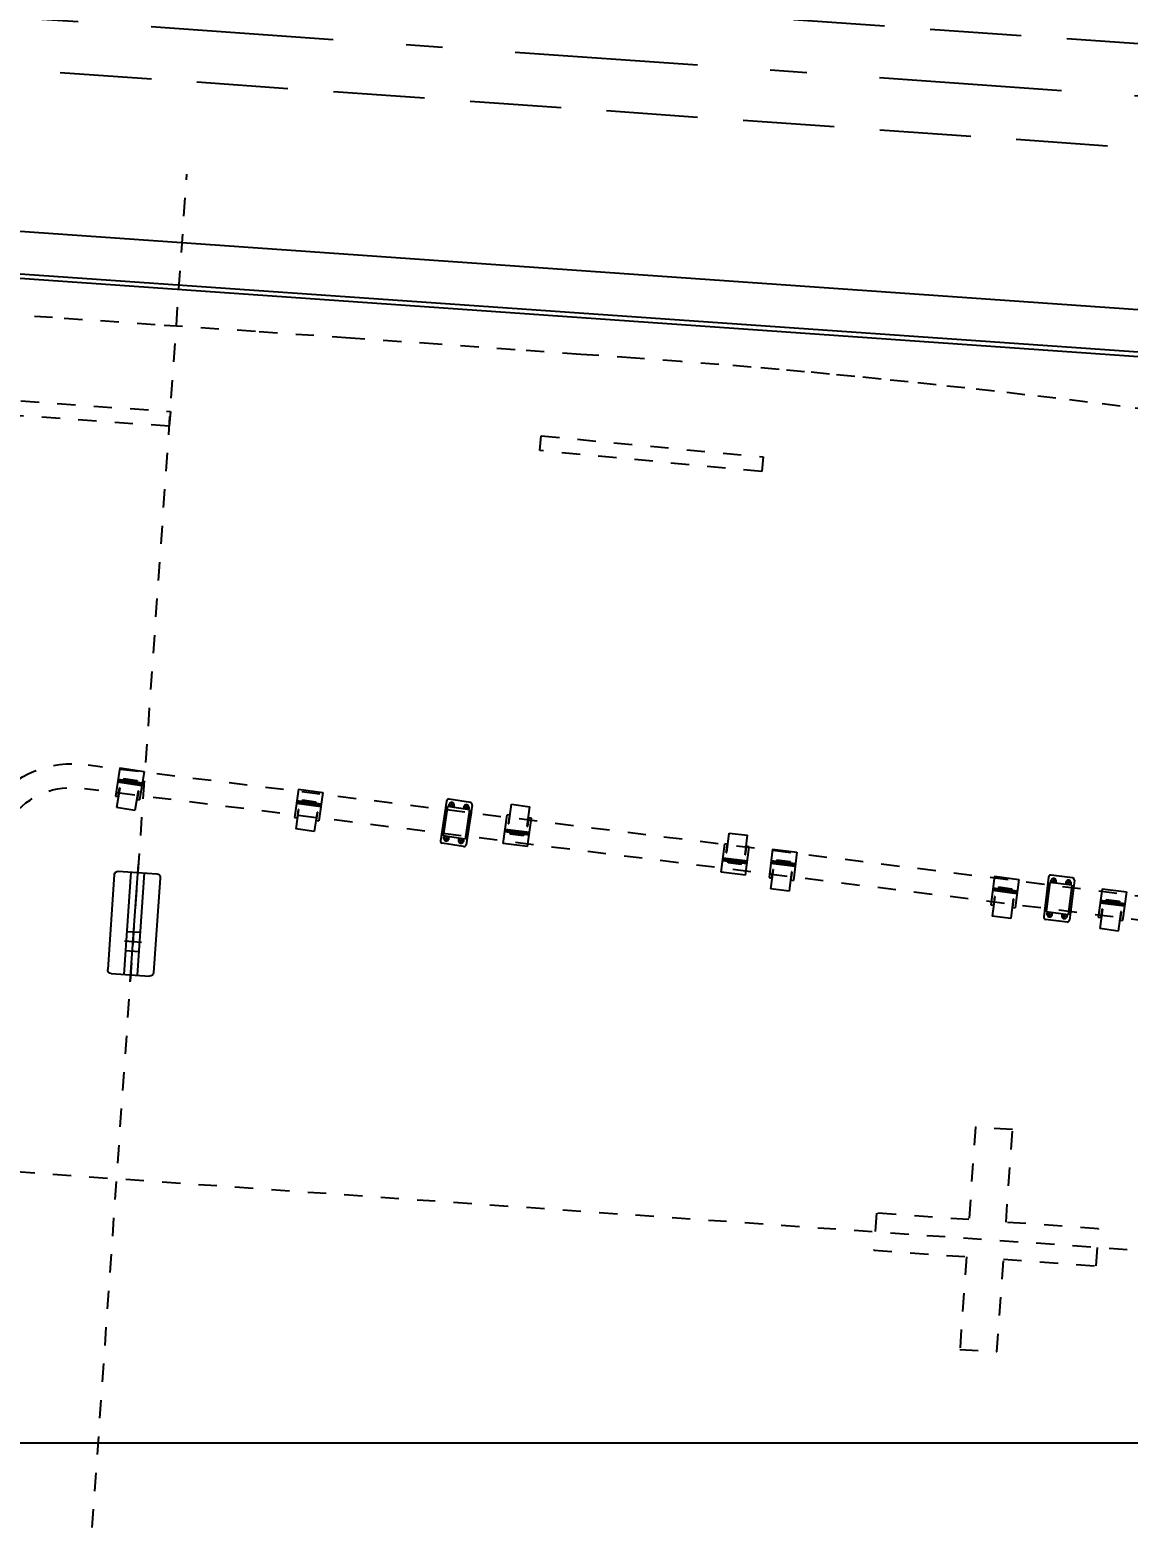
# Model space of a CAD drawing. Header units: millimetres. Extents: x -4 to 3776, y -4 to 4079.
# Drawn here: x 462.97 to 468.99, y 291.69 to 299.84 of the extents above; entities that cross this region are included whole.
import ezdxf
from ezdxf import colors
from ezdxf.entities.mleader import LeaderData, LeaderLine
from ezdxf.math import Vec2, Vec3

# ---------------------------------------------------------------- set-up
doc = ezdxf.new("R2010")
doc.units = ezdxf.units.MM
for name, pattern in [('CEN1', [2, 1, -0.4, 0.2, -0.4]), ('DASHED', [0.75, 0.5, -0.25]), ('PHANTOM', [2.5, 1.25, -0.25, 0.25, -0.25, 0.25, -0.25])]:
    doc.linetypes.add(name, pattern=pattern)
for name, color, linetype in [('03-input', 3, 'Continuous'), ('05-center', 6, 'CEN1'), ('BK_kedu', 255, 'Continuous')]:
    doc.layers.add(name, color=color, linetype=linetype)
doc.styles.get("Standard").update_dxf_attribs({"font": 'arial.ttf'})

# ---------------------------------------------------------------- blocks, each defined once
blk = doc.blocks.new('A$C4EFE2257')
at = {"layer": '03-input', "color": 0, "linetype": 'Continuous'}
for p, q in [((4, 27.1), (4, 53.6)), ((29, 53.6), (4, 53.6)), ((29, 27.1), (29, 53.6)), ((0, 38.7), (4, 38.7)), ((0, 0), (0, 38.7)), ((3.5, 27.1), (3.5, 38.7)), ((4, 27.1), (3.5, 27.1)), ((29, 38.7), (33, 38.7)), ((29.5, 27.1), (29, 27.1)), ((29.5, 27.1), (29.5, 38.7)), ((33, 0), (33, 38.7)), ((33, 19.5), (0, 19.5)), ((0, 17.6), (33, 17.6)), ((0, 15.6), (33, 15.6)), ((7.5, 17.6), (7.5, 19.5)), ((7.5, 13.6), (7.5, 15.6)), ((7.5, 13.6), (25.5, 13.6)), ((25.5, 17.6), (25.5, 19.5)), ((25.5, 13.6), (25.5, 15.6)), ((0, 0), (33, 0))]:
    blk.add_line(p, q, dxfattribs=at)
blk = doc.blocks.new('pipe support-p')
at = {"layer": '03-input', "color": 0, "linetype": 'Continuous'}
for p, q in [((-30, 32), (-30, 3)), ((-27, 35), (27, 35)), ((-26.8, 27.5), (-20, 27.5)), ((-22.5, 32.2), (-22.5, 23.2)), ((-20, 32.5), (-20, 2.5)), ((-20, 32.5), (20, 32.5)), ((20, 32.5), (20, 2.5)), ((26.8, 27.5), (20, 27.5)), ((22.5, 32.2), (22.5, 23.2)), ((30, 32), (30, 3)), ((-27, 0), (27, 0)), ((-26.8, 7.5), (-20, 7.5)), ((-22.5, 2.8), (-22.5, 11.8)), ((-20, 2.5), (20, 2.5)), ((26.8, 7.5), (20, 7.5)), ((22.5, 2.8), (22.5, 11.8))]:
    blk.add_line(p, q, dxfattribs=at)
for centre, radius, start, end in [((-27, 32), 3, 90, 180), ((-22.5, 27.5), 3.5, 44.4153, 315.5847), ((22.5, 27.5), 3.5, 224.4153, 135.5847), ((27, 32), 3, 0, 90), ((-27, 3), 3, 180, 270), ((-22.5, 7.5), 3.5, 44.4153, 315.5847), ((22.5, 7.5), 3.5, 224.4153, 135.5847), ((27, 3), 3, 270, 0)]:
    blk.add_arc(centre, radius, start, end, dxfattribs=at)
blk = doc.blocks.new('A$C2694431E')
at = {"layer": '03-input', "color": 0, "linetype": 'PHANTOM'}
for p, q in [((4194.6, 1175.5), (4319.6, 1175.5)), ((4319.6, 1175.5), (4319.6, 1125.5)), ((4319.6, 1125.5), (4194.6, 1125.5)), ((5438.6, 766.6), (2916.2, 630.1)), ((5441.3, 734.7), (2918.9, 598.2)), ((3437.6, 626.5), (3434.8, 658.4)), ((3437.6, 626.3), (3434.9, 658.2)), ((4316.3, 21.7), (4271.3, 19)), ((2829.1, 0.4), (2690.2, 0.6)), ((2967.7, 0.3), (2829.1, 0.4)), ((3102.8, 0.1), (2967.7, 0.3)), ((3231, 0), (3102.8, 0.1)), ((3349, 0), (3231, 0)), ((3453.4, 0), (3349, 0)), ((3541.9, 0.1), (3453.4, 0)), ((3615.7, 0.2), (3541.9, 0.1)), ((3677.1, 0.5), (3615.7, 0.2)), ((3728.4, 0.8), (3677.1, 0.5)), ((3771.8, 1.3), (3728.4, 0.8)), ((3809.7, 1.8), (3771.8, 1.3)), ((3844.2, 2.4), (3809.7, 1.8)), ((3877.7, 3.2), (3844.2, 2.4)), ((3912.1, 4.1), (3877.7, 3.2)), ((3947.6, 5.2), (3912.1, 4.1)), ((3984.3, 6.4), (3947.6, 5.2)), ((4022.1, 7.7), (3984.3, 6.4)), ((4061, 9.2), (4022.1, 7.7)), ((4101, 10.8), (4061, 9.2)), ((4142.1, 12.6), (4101, 10.8)), ((4184.2, 14.5), (4142.1, 12.6)), ((4227.2, 16.6), (4184.2, 14.5)), ((4271.3, 19), (4227.2, 16.6))]:
    blk.add_line(p, q, dxfattribs=at)
for points in [[(4144.6, 1175.5), (4144.6, 1300.5), (4194.6, 1300.5), (4194.6, 1175.5)], [(4144.6, 1125.5), (4019.6, 1125.5), (4019.6, 1175.5), (4144.6, 1175.5)], [(4316.3, 21.7), (4271.3, 19), (4227.2, 16.6), (4184.2, 14.5), (4142.1, 12.6), (4101, 10.8), (4061, 9.2), (4022.1, 7.7), (3984.3, 6.4), (3947.6, 5.2), (3912.1, 4.1), (3877.7, 3.2), (3844.2, 2.4), (3809.7, 1.8), (3771.8, 1.3), (3728.4, 0.8), (3677.1, 0.5), (3615.7, 0.2), (3541.9, 0.1), (3453.4, 0), (3349, 0), (3231, 0), (3102.8, 0.1), (2967.7, 0.3), (2829.1, 0.4), (2690.2, 0.6)], [(4194.6, 1125.5), (4194.6, 1000.5), (4144.6, 1000.5), (4144.6, 1125.5)]]:
    blk.add_lwpolyline(points, dxfattribs=at)
for points in [[(3496.6, 113.3), (3796.5, 120.7), (3796, 140.6), (3496.1, 133.2)], [(2696.1, 115.3), (2996.1, 115.3), (2996.1, 135.3), (2696.1, 135.3)]]:
    blk.add_lwpolyline(points, close=True, dxfattribs=at)
at = {"layer": '03-input', "color": 0, "linetype": 'PHANTOM', "ltscale": 30}
blk.add_arc((2905.1, 729.5), 100, 213.0209, 274.8097, dxfattribs=at)
at = {"layer": '03-input', "color": 0, "linetype": 'PHANTOM'}
blk.add_arc((2905.1, 729.5), 132, 213.0209, 274.8097, dxfattribs=at)
at = {"layer": '05-center', "ltscale": 2}
blk.add_line((2996.1, 2505.9), (2996.1, -204.9), dxfattribs=at)
at = {"layer": '05-center', "ltscale": 10}
blk.add_line((10.1, 1150.5), (6080, 1150.5), dxfattribs=at)
at = {"layer": '03-input', "color": 0, "linetype": 'PHANTOM'}
for p, rotation in [((4292.2, 668.7), 3.506254520271514), ((3846, 646.4), 3.045223146195419), ((4146.6, 662), 3.42460206475173), ((3812.2, 684), 183.0452231461954), ((3203.7, 610.3), 4.050830889327107), ((3516.8, 666.1), 183.5554379013662), ((2961.8, 598.4), 5.002297036183545)]:
    blk.add_blockref('A$C4EFE2257', p, dxfattribs=dict(at, rotation=rotation))
at = {"layer": '03-input', "color": 0, "linetype": 'PHANTOM', "xscale": -0.9999999999999999}
for p, rotation in [((4217.9, 685), 273.0090760478887), ((3401.4, 639.4), 275.0000000000761)]:
    blk.add_blockref('pipe support-p', p, dxfattribs=dict(at, rotation=rotation))
blk = doc.blocks.new('A$C662F695F')
at = {"layer": '03-input', "color": 0, "linetype": 'Continuous'}
for p, q in [((16.5, 62), (144.5, 62)), ((11.5, 57), (11.5, 5)), ((104.5, 42.3), (104.5, 19)), ((149.5, 57), (149.5, 5)), ((0, 31), (159, 31)), ((11.5, 40), (149.5, 40)), ((11.5, 22), (149.5, 22)), ((91.5, 40), (91.5, 22)), ((117.5, 40), (117.5, 22)), ((16.5, 0), (144.5, 0))]:
    blk.add_line(p, q, dxfattribs=at)
for centre, start, end in [((16.5, 57), 90, 180), ((144.5, 57), 0, 90), ((16.5, 5), 180, 270), ((144.5, 5), 270, 0)]:
    blk.add_arc(centre, 5, start, end, dxfattribs=at)
blk = doc.blocks.new('jiushengting-jiaban')
at = {"layer": '03-input', "color": 0, "linetype": 'Continuous'}
for p, q in [((4930.0085, 3394.6171), (4948.5485, 3395.9138)), ((4930.0127, 3394.593), (4948.5258, 3395.8877)), ((4930.078, 3394.365), (4948.3107, 3395.6401))]:
    blk.add_line(p, q, dxfattribs=at)
at = {"layer": '03-input', "color": 0, "linetype": 'DASHED'}
for p, q in [((4935.9567, 3393.891), (4948.628, 3394.7772)), ((4933.24, 3393.1299), (4948.6677, 3394.2089))]:
    blk.add_line(p, q, dxfattribs=at)
at = {"layer": '05-center'}
blk.add_line((4928.7231, 3393.0996), (4949.7603, 3394.5708), dxfattribs=at)
at = {"layer": '03-input', "color": 3, "linetype": 'Continuous', "xscale": 0.004069116755912711, "yscale": 0.004069116755912711, "zscale": 0.004069116755912711, "rotation": 4.000544981170568}
blk.add_blockref('A$C2694431E', (4926.6749, 3394.586), dxfattribs=at)
at = {"layer": '03-input', "color": 0, "linetype": 'Continuous', "xscale": 0.004069116755912711, "yscale": 0.004069116755912711, "zscale": 0.004069116755912711, "rotation": 94.00054497459826}
blk.add_blockref('A$C662F695F', (4938.7534, 3398.3921), dxfattribs=at)

msp = doc.modelspace()

# ---------------------------------------------------------------- linework, layer by layer
at = {"color": 4, "lineweight": 25}
msp.add_line((519.7502, 292.1019), (430.7502, 292.1019), dxfattribs=at)

# ---------------------------------------------------------------- block references
at = {"color": 4, "lineweight": 25, "xscale": -1, "rotation": 180}
msp.add_blockref('jiushengting-jiaban', (-4475.0662, 3693.6574), dxfattribs=at)

# ---------------------------------------------------------------- leaders
at = {"layer": 'BK_kedu'}
ml = msp.add_multileader_mtext('Standard', dxfattribs=at)
ml.set_content('', color=256)
ml.set_leader_properties()
ml.build(insert=Vec2(0, 0))
ml.multileader.update_dxf_attribs({"text_right_attachment_type": 6, "dogleg_length": 0.36, "arrow_head_size": 0.18})
ctx = ml.context
ctx.base_point, ctx.char_height, ctx.arrow_head_size, ctx.landing_gap_size, ctx.plane_origin = Vec3(3775.9986, 4079.3284), 0.18, 0.18, 0.09, Vec3(3774.6386, 4079.3284)
ctx.right_attachment = 6
notes = []
notes.append((ctx, [(0, (0, 0, 0), (0, 0), (1, 0), 1, [])]))
ctx.mtext.insert, ctx.mtext.flow_direction = Vec3(3776.0886, 4079.4184), 5
for ctx, leaders in notes:
    for number, flags, end, landing, length, lines in leaders:
        leader = LeaderData()
        leader.index, (leader.has_last_leader_line, leader.has_dogleg_vector, leader.attachment_direction) = number, flags
        leader.last_leader_point, leader.dogleg_vector, leader.dogleg_length = Vec3(end), Vec3(landing), length
        for number, points, colour, breaks in lines:
            line = LeaderLine()
            line.index, line.vertices, line.color, line.breaks = number, Vec3.list(points), colors.encode_raw_color(colour), breaks
            leader.lines.append(line)
        ctx.leaders.append(leader)

doc.saveas('drawing.dxf')
